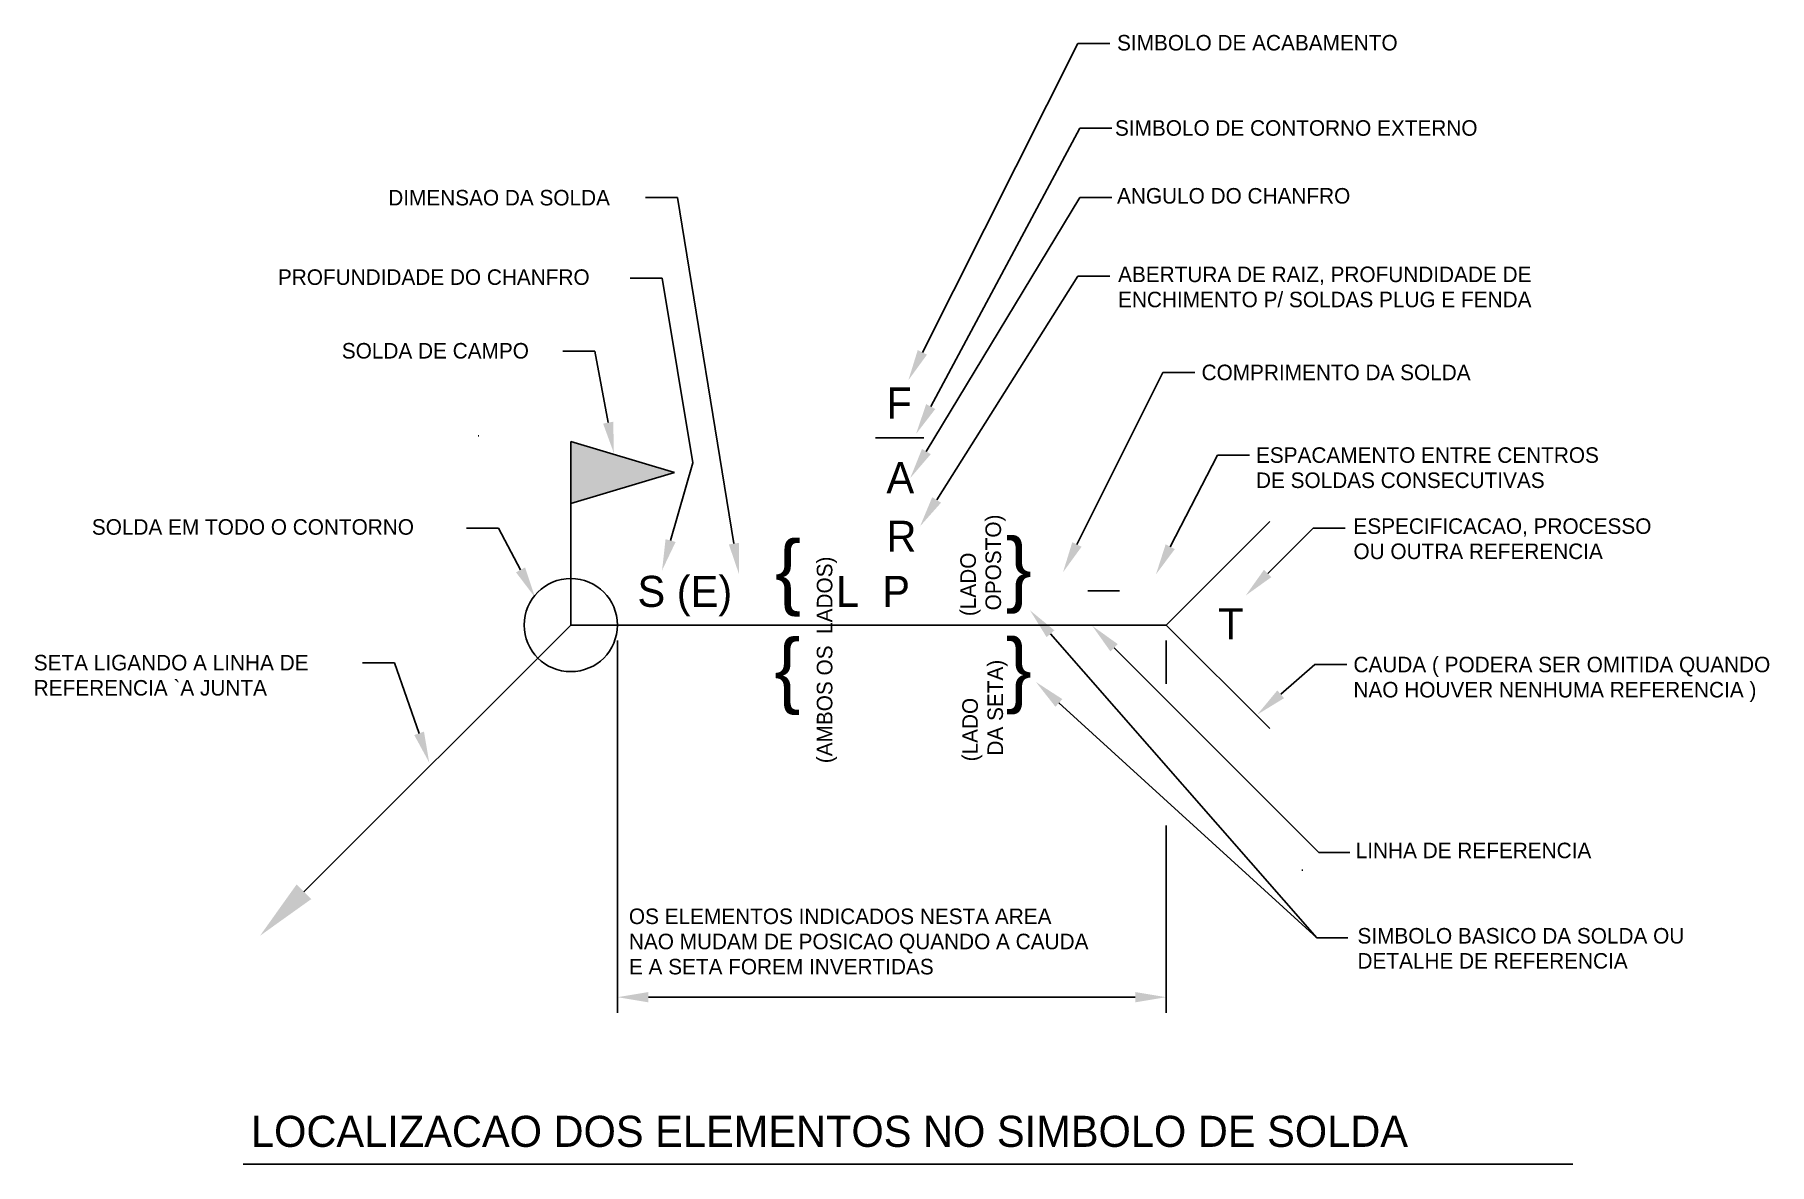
# Model space of a CAD drawing. Extents: x -22 to 145, y -22 to 87.
import ezdxf

# ---------------------------------------------------------------- set-up
doc = ezdxf.new("R2010")
doc.units = 0
doc.layers.add('SIMBOLOGIA', color=1, linetype='CONTINUOUS')

msp = doc.modelspace()

# ---------------------------------------------------------------- linework, layer by layer
at = {"layer": 'SIMBOLOGIA', "color": 0}
for p, q in [((63.37, 55.99), (78.37, 85.8)), ((78.37, 85.8), (81.37, 85.8)), ((81.37, 85.8), (81.46, 85.8)), ((64.18, 50.77), (78.56, 77.63)), ((78.56, 77.63), (81.56, 77.63)), ((81.56, 77.63), (81.65, 77.63)), ((36.72, 70.95), (36.63, 70.95)), ((39.72, 70.95), (36.72, 70.95)), ((45.18, 37.53), (39.72, 70.95)), ((63.75, 46.42), (78.56, 70.95)), ((78.56, 70.95), (81.56, 70.95)), ((81.56, 70.95), (81.65, 70.95)), ((35.24, 63.16), (35.15, 63.16)), ((38.24, 63.16), (35.24, 63.16)), ((41.21, 45.33), (38.24, 63.16)), ((64.75, 41.75), (78.37, 63.34)), ((78.37, 63.34), (81.37, 63.34)), ((81.37, 63.34), (81.46, 63.34)), ((28.74, 56.11), (28.65, 56.11)), ((31.74, 56.11), (28.74, 56.11)), ((33.04, 49.21), (31.74, 56.11)), ((78.28, 37.44), (86.59, 54.06)), ((86.59, 54.06), (89.59, 54.06)), ((89.59, 54.06), (89.68, 54.06)), ((20.57, 47.93), (20.48, 47.93)), ((29.43, 29.67), (29.43, 47.4)), ((29.43, 47.4), (39.43, 44.4)), ((58.85, 47.74), (63.5, 47.74)), ((39.06, 37.83), (41.21, 45.33)), ((87.3, 37.23), (91.87, 46.08)), ((91.87, 46.08), (94.87, 46.08)), ((94.87, 46.08), (94.96, 46.08)), ((39.43, 44.4), (29.43, 41.4)), ((19.45, 39.03), (19.36, 39.03)), ((22.45, 39.03), (19.45, 39.03)), ((24.58, 34.99), (22.45, 39.03)), ((86.91, 29.67), (96.91, 39.67)), ((96.7, 34.65), (101.08, 39.03)), ((101.08, 39.03), (104.08, 39.03)), ((104.08, 39.03), (104.17, 39.03)), ((79.35, 32.98), (82.4, 32.98)), ((3.67, 3.92), (29.43, 29.67)), ((29.43, 29.67), (86.91, 29.67)), ((75.73, 28.83), (101.45, -0.52)), ((96.91, 19.67), (86.91, 29.67)), ((33.93, 28.17), (33.93, -7.76)), ((81.88, 27.48), (101.64, 7.72)), ((86.91, 28.17), (86.91, 23.99)), ((9.42, 26.03), (9.33, 26.03)), ((12.42, 26.03), (9.42, 26.03)), ((14.79, 19.21), (12.42, 26.03)), ((97.96, 22.99), (101.26, 25.85)), ((101.26, 25.85), (104.26, 25.85)), ((104.26, 25.85), (104.35, 25.85)), ((76.55, 22.15), (101.45, -0.52)), ((86.91, 10.33), (86.91, -7.76)), ((101.64, 7.72), (104.64, 7.72)), ((100, 5.99), (100.09, 5.99)), ((100, 5.99), (100.09, 5.99)), ((101.45, -0.52), (104.45, -0.52)), ((101.45, -0.52), (104.45, -0.52)), ((36.93, -6.26), (83.91, -6.26)), ((-2.2, -22.39), (126.16, -22.39))]:
    msp.add_line(p, q, dxfattribs=at)
msp.add_circle((29.43, 29.67), 4.5, dxfattribs=at)
for points in [[(63.81, 55.77), (62.92, 56.22), (62.02, 53.31)], [(64.62, 50.53), (63.73, 51), (62.76, 48.12)], [(33.53, 49.3), (32.55, 49.12), (33.59, 46.26)], [(29.43, 47.4), (39.43, 44.4), (29.43, 41.4)], [(64.18, 46.17), (63.33, 46.68), (62.2, 43.86)], [(65.17, 41.48), (64.32, 42.02), (63.15, 39.21)], [(39.55, 37.69), (38.58, 37.96), (38.24, 34.94)], [(45.68, 37.61), (44.69, 37.45), (45.67, 34.57)], [(78.73, 37.22), (77.84, 37.67), (76.94, 34.76)], [(87.74, 37), (86.85, 37.46), (85.92, 34.57)], [(25.02, 35.23), (24.14, 34.76), (25.98, 32.34)], [(97.05, 34.29), (96.34, 35), (94.58, 32.52)], [(75.36, 28.5), (76.11, 29.16), (73.76, 31.09)], [(81.52, 27.12), (82.23, 27.83), (79.76, 29.6)], [(76.21, 21.78), (76.88, 22.52), (74.33, 24.17)], [(98.28, 22.61), (97.63, 23.36), (95.69, 21.02)], [(15.26, 19.38), (14.32, 19.05), (15.77, 16.38)], [(4.38, 3.21), (2.96, 4.62), (-0.57, -0.33)], [(36.93, -5.76), (36.93, -6.76), (33.93, -6.26)], [(83.91, -5.76), (83.91, -6.76), (86.91, -6.26)]]:
    msp.add_solid(points, dxfattribs=at)

# ---------------------------------------------------------------- texts
for s, height, p in [('SIMBOLO DE ACABAMENTO', 1.5, (82.16, 85.14)), ('SIMBOLO DE CONTORNO EXTERNO', 1.5, (81.96, 76.91)), ('DIMENSAO DA SOLDA', 1.5, (11.81, 70.18)), ('ANGULO DO CHANFRO', 1.5, (82.16, 70.36)), ('PROFUNDIDADE DO CHANFRO', 1.5, (1.16, 62.51)), ('ABERTURA DE RAIZ, PROFUNDIDADE DE', 1.5, (82.26, 62.78)), ('ENCHIMENTO P/ SOLDAS PLUG E FENDA', 1.5, (82.26, 60.35)), ('SOLDA DE CAMPO', 1.5, (7.33, 55.4)), ('COMPRIMENTO DA SOLDA', 1.5, (90.32, 53.31)), ('F', 3, (59.9, 49.61)), ('A', 3, (59.9, 42.4)), ('ESPACAMENTO ENTRE CENTROS', 1.5, (95.57, 45.33)), ('DE SOLDAS CONSECUTIVAS', 1.5, (95.57, 42.9)), ('SOLDA EM TODO O CONTORNO', 1.5, (-16.8, 38.39)), ('R', 3, (59.9, 36.74)), ('ESPECIFICACAO, PROCESSO', 1.5, (104.98, 38.47)), ('{    ', 5.625, (49.14, 32.19)), ('}', 5.62, (71.41, 32.45)), ('OU OUTRA REFERENCIA', 1.5, (104.98, 36.04)), ('S (E)         L  P', 3, (35.87, 31.42)), ('T', 3, (91.92, 28.29)), ('SETA LIGANDO A LINHA DE', 1.5, (-22.41, 25.29)), ('CAUDA ( PODERA SER OMITIDA QUANDO', 1.5, (104.98, 25.11)), ('REFERENCIA `A JUNTA', 1.5, (-22.41, 22.86)), ('NAO HOUVER NENHUMA REFERENCIA )', 1.5, (104.98, 22.68)), ('LINHA DE REFERENCIA', 1.5, (105.2, 7.16)), ('OS ELEMENTOS INDICADOS NESTA AREA', 1.5, (35.04, 0.8)), ('SIMBOLO BASICO DA SOLDA OU', 1.5, (105.37, -1.08)), ('NAO MUDAM DE POSICAO QUANDO A CAUDA', 1.5, (35.04, -1.63)), ('E A SETA FOREM INVERTIDAS', 1.5, (35.04, -4.06)), ('DETALHE DE REFERENCIA', 1.5, (105.37, -3.5)), ('LOCALIZACAO DOS ELEMENTOS NO SIMBOLO DE SOLDA', 3, (-1.44, -20.71))]:
    msp.add_text(s, height=height, dxfattribs=at).set_placement(p)
for s, p in [(' OPOSTO)', (70.96, 30.53)), ('(AMBOS OS  LADOS)', (54.68, 16.33)), ('(LADO', (68.53, 30.53)), (' DA SETA)', (71.15, 16.51)), ('(LADO', (68.72, 16.51))]:
    msp.add_text(s, height=1.5, rotation=90, dxfattribs=at).set_placement(p)
at = {"layer": 'SIMBOLOGIA', "color": 0, "text_generation_flag": 2}
for s, height, p in [('{    ', 5.625, (49.09, 26.91)), ('}', 5.62, (71.41, 26.96))]:
    msp.add_text(s, height=height, rotation=180, dxfattribs=at).set_placement(p)

doc.saveas('drawing.dxf')
